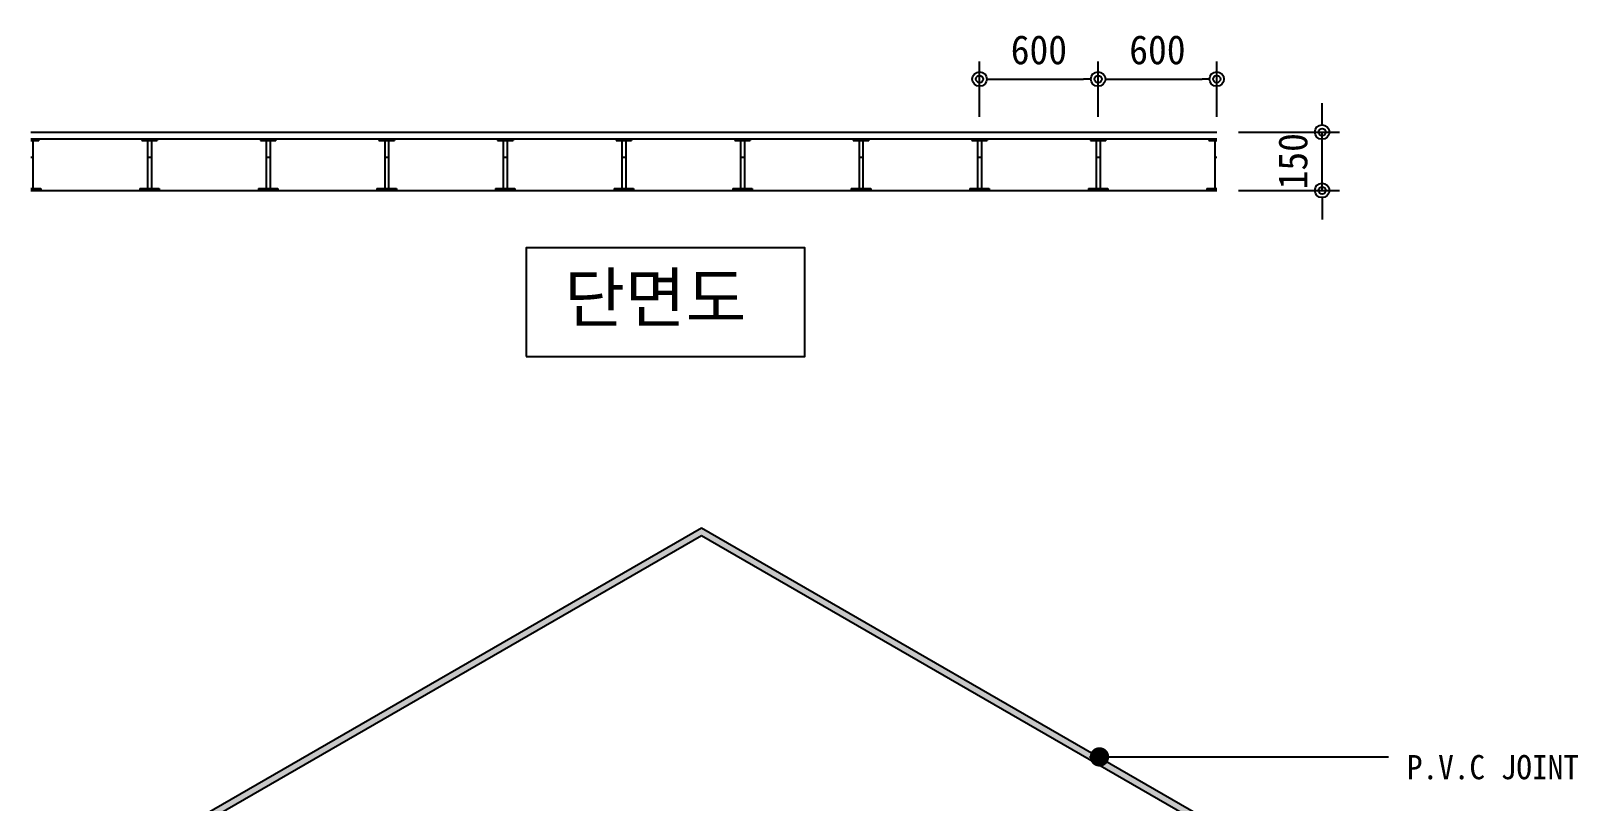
# Model space of a CAD drawing. Header units: millimetres. Extents: x 209 to 75467, y 6568 to 12199.
# Drawn here: x 61627 to 63545, y 10962 to 11917 of the extents above; entities that cross this region are included whole.
import ezdxf

# ---------------------------------------------------------------- set-up
doc = ezdxf.new("R2010")
doc.units = ezdxf.units.MM
doc.header["$MEASUREMENT"] = 0
doc.layers.get('0').update_dxf_attribs({"linetype": 'CONTINUOUS'})
for name, color, linetype in [('DIM', 7, 'CONTINUOUS'), ('DIM1', 7, 'CONTINUOUS'), ('LEADER', 7, 'CONTINUOUS'), ('TEX', 3, 'CONTINUOUS'), ('TEXT', 7, 'CONTINUOUS')]:
    doc.layers.add(name, color=color, linetype=linetype)
doc.styles.add('굴림체', font='굴림체')
doc.styles.add('돋움체', font='')
doc.styles.get('돋움체').set_extended_font_data('DotumChe')
doc.dimstyles.new('pjssd', dxfattribs={"dimscale": 10, "dimtxt": 2.5, "dimasz": 1, "dimexe": 1.2, "dimexo": 1.5, "dimgap": 1, "dimtad": 1, "dimdec": 0, "dimdsep": 46, "dimlunit": 6, "dimtxsty": '굴림체', "dimblk": 'ORIGIN2', "dimcen": -1, "dimdle": 2, "dimclrd": 7, "dimclre": 7, "dimclrt": 3, "dimadec": 0, "dimazin": 0, "dimtfac": 1, "dimtdec": 0, "dimtix": 1, "dimtmove": 2, "dimatfit": 0, "dimldrblk": 'DIMDOT', "dimfxl": 1.2, "dimtolj": 1, "dimtzin": 0, "dimarcsym": 0})

# ---------------------------------------------------------------- blocks, each defined once
blk = doc.blocks.new('_Origin2')
at = {"color": 0, "linetype": 'ByBlock', "lineweight": -2}
blk.add_line((-0.5, 0), (-1, 0), dxfattribs=at)
for radius in [0.5, 0.25]:
    blk.add_circle((0, 0), radius, dxfattribs=at)
blk = doc.blocks.new('*D242')
at = {"layer": 'DIM', "color": 7, "lineweight": -2, "transparency": 16777216}
for p, q in [((62803, 11810.2), (62803, 11878.7)), ((62949.9, 11810.2), (62949.9, 11878.7)), ((62821, 11857.1), (62931.9, 11857.1))]:
    blk.add_line(p, q, dxfattribs=at)
at = {"layer": 'DIM', "color": 7, "lineweight": -2, "transparency": 16777216, "xscale": 18, "yscale": 18, "zscale": 18, "rotation": 180}
blk.add_blockref('_Origin2', (62803, 11857.1), dxfattribs=at)
at = {"layer": 'DIM', "color": 7, "lineweight": -2, "transparency": 16777216, "xscale": 18, "yscale": 18, "zscale": 18}
blk.add_blockref('_Origin2', (62949.9, 11857.1), dxfattribs=at)
at = {"layer": 'DIM', "color": 3, "transparency": 16777216, "insert": (62876.5, 11893.2), "char_height": 36, "attachment_point": 5, "style": '돋움체'}
blk.add_mtext('\\A1;600', dxfattribs=at)
blk = doc.blocks.new('DIMDOT')
at = {"linetype": 'Continuous'}
blk.add_line((-2, 0), (2, 0), dxfattribs=at)
for radius in [0.5, 0.25]:
    blk.add_circle((0, 0), radius, dxfattribs=at)
blk = doc.blocks.new('*D243')
at = {"layer": 'DIM', "color": 7, "lineweight": -2, "transparency": 16777216}
for p, q in [((62949.9, 11810.2), (62949.9, 11878.7)), ((63096.9, 11810.2), (63096.9, 11878.7)), ((62967.9, 11857.1), (63078.9, 11857.1))]:
    blk.add_line(p, q, dxfattribs=at)
at = {"layer": 'DIM', "color": 7, "lineweight": -2, "transparency": 16777216, "xscale": 18, "yscale": 18, "zscale": 18, "rotation": 180}
blk.add_blockref('_Origin2', (62949.9, 11857.1), dxfattribs=at)
at = {"layer": 'DIM', "color": 7, "lineweight": -2, "transparency": 16777216, "xscale": 18, "yscale": 18, "zscale": 18}
blk.add_blockref('_Origin2', (63096.9, 11857.1), dxfattribs=at)
at = {"layer": 'DIM', "color": 3, "transparency": 16777216, "insert": (63023.4, 11893.2), "char_height": 36, "attachment_point": 5, "style": '돋움체'}
blk.add_mtext('\\A1;600', dxfattribs=at)
blk = doc.blocks.new('*D257')
at = {"layer": 'DIM', "color": 7, "lineweight": -2, "transparency": 16777216}
for p, q in [((63227.5, 11809.4), (63227.5, 11827.4)), ((63123.9, 11791.4), (63249.1, 11791.4)), ((63227.5, 11719.1), (63227.5, 11791.4)), ((63123.9, 11719.1), (63249.1, 11719.1)), ((63227.5, 11701.1), (63227.5, 11683.1))]:
    blk.add_line(p, q, dxfattribs=at)
at = {"layer": 'DIM', "color": 7, "lineweight": -2, "transparency": 16777216, "xscale": 18, "yscale": 18, "zscale": 18}
for p, rotation in [((63227.5, 11791.4), 270), ((63227.5, 11719.1), 90)]:
    blk.add_blockref('_Origin2', p, dxfattribs=dict(at, rotation=rotation))
at = {"layer": 'DIM', "color": 3, "transparency": 16777216, "insert": (63191.5, 11755.2), "char_height": 36, "attachment_point": 5, "rotation": 90, "style": '돋움체'}
blk.add_mtext('\\A1;150', dxfattribs=at)

msp = doc.modelspace()

# ---------------------------------------------------------------- linework, layer by layer
for p, q in [((61627.4, 11791.4), (63096.9, 11791.4)), ((61627.4, 11783.2), (63096.9, 11783.2)), ((61627.4, 11780.8), (61637, 11780.8)), ((61629.8, 11780.8), (61629.8, 11721.5)), ((61637, 11783.2), (61637, 11780.8)), ((61764.7, 11783.2), (61764.7, 11780.8)), ((61764.7, 11780.8), (61784, 11780.8)), ((61771.9, 11780.8), (61771.9, 11721.5)), ((61776.8, 11780.8), (61776.8, 11721.5)), ((61784, 11783.2), (61784, 11780.8)), ((61911.7, 11783.2), (61911.7, 11780.8)), ((61911.7, 11780.8), (61930.9, 11780.8)), ((61918.9, 11780.8), (61918.9, 11721.5)), ((61923.7, 11780.8), (61923.7, 11721.5)), ((61930.9, 11783.2), (61930.9, 11780.8)), ((62058.6, 11783.2), (62058.6, 11780.8)), ((62058.6, 11780.8), (62077.9, 11780.8)), ((62065.8, 11780.8), (62065.8, 11721.5)), ((62070.7, 11780.8), (62070.7, 11721.5)), ((62077.9, 11783.2), (62077.9, 11780.8)), ((62205.6, 11783.2), (62205.6, 11780.8)), ((62205.6, 11780.8), (62224.8, 11780.8)), ((62212.8, 11780.8), (62212.8, 11721.5)), ((62217.6, 11780.8), (62217.6, 11721.5)), ((62224.8, 11783.2), (62224.8, 11780.8)), ((62352.5, 11783.2), (62352.5, 11780.8)), ((62352.5, 11780.8), (62371.8, 11780.8)), ((62359.7, 11780.8), (62359.7, 11721.5)), ((62364.6, 11780.8), (62364.6, 11721.5)), ((62371.8, 11783.2), (62371.8, 11780.8)), ((62499.5, 11783.2), (62499.5, 11780.8)), ((62499.5, 11780.8), (62518.7, 11780.8)), ((62506.7, 11780.8), (62506.7, 11721.5)), ((62511.5, 11780.8), (62511.5, 11721.5)), ((62518.7, 11783.2), (62518.7, 11780.8)), ((62646.4, 11783.2), (62646.4, 11780.8)), ((62646.4, 11780.8), (62665.7, 11780.8)), ((62653.6, 11780.8), (62653.6, 11721.5)), ((62658.5, 11780.8), (62658.5, 11721.5)), ((62665.7, 11783.2), (62665.7, 11780.8)), ((62793.4, 11783.2), (62793.4, 11780.8)), ((62793.4, 11780.8), (62812.6, 11780.8)), ((62800.6, 11780.8), (62800.6, 11721.5)), ((62805.4, 11780.8), (62805.4, 11721.5)), ((62812.6, 11783.2), (62812.6, 11780.8)), ((62940.3, 11783.2), (62940.3, 11780.8)), ((62940.3, 11780.8), (62959.6, 11780.8)), ((62947.5, 11780.8), (62947.5, 11721.5)), ((62952.4, 11780.8), (62952.4, 11721.5)), ((62959.6, 11783.2), (62959.6, 11780.8)), ((63087.3, 11783.2), (63087.3, 11780.8)), ((63087.3, 11780.8), (63096.9, 11780.8)), ((63094.5, 11780.8), (63094.5, 11721.5)), ((61627.4, 11760.2), (61629.8, 11760.2)), ((61771.9, 11760.2), (61776.8, 11760.2)), ((61918.9, 11760.2), (61923.7, 11760.2)), ((62065.8, 11760.2), (62070.7, 11760.2)), ((62212.8, 11760.2), (62217.6, 11760.2)), ((62359.7, 11760.2), (62364.6, 11760.2)), ((62506.7, 11760.2), (62511.5, 11760.2)), ((62653.6, 11760.2), (62658.5, 11760.2)), ((62800.6, 11760.2), (62805.4, 11760.2)), ((62947.5, 11760.2), (62952.4, 11760.2)), ((63094.5, 11760.2), (63096.9, 11760.2)), ((61627.4, 11721.5), (61639.5, 11721.5)), ((61627.4, 11719.1), (63096.9, 11719.1)), ((61639.5, 11721.5), (61639.5, 11719.1)), ((61762.3, 11721.5), (61762.3, 11719.1)), ((61762.3, 11721.5), (61786.4, 11721.5)), ((61786.4, 11721.5), (61786.4, 11719.1)), ((61909.3, 11721.5), (61933.3, 11721.5)), ((61909.3, 11721.5), (61909.3, 11719.1)), ((61933.3, 11721.5), (61933.3, 11719.1)), ((62056.2, 11721.5), (62080.3, 11721.5)), ((62056.2, 11721.5), (62056.2, 11719.1)), ((62080.3, 11721.5), (62080.3, 11719.1)), ((62203.2, 11721.5), (62227.2, 11721.5)), ((62203.2, 11721.5), (62203.2, 11719.1)), ((62227.2, 11721.5), (62227.2, 11719.1)), ((62350.1, 11721.5), (62374.2, 11721.5)), ((62350.1, 11721.5), (62350.1, 11719.1)), ((62374.2, 11721.5), (62374.2, 11719.1)), ((62497.1, 11721.5), (62521.1, 11721.5)), ((62497.1, 11721.5), (62497.1, 11719.1)), ((62521.1, 11721.5), (62521.1, 11719.1)), ((62644, 11721.5), (62668.1, 11721.5)), ((62644, 11721.5), (62644, 11719.1)), ((62668.1, 11721.5), (62668.1, 11719.1)), ((62790.9, 11721.5), (62790.9, 11719.1)), ((62790.9, 11721.5), (62815, 11721.5)), ((62815, 11721.5), (62815, 11719.1)), ((62937.9, 11721.5), (62937.9, 11719.1)), ((62937.9, 11721.5), (62962, 11721.5)), ((62962, 11721.5), (62962, 11719.1)), ((63084.8, 11721.5), (63084.8, 11719.1)), ((63084.8, 11721.5), (63096.9, 11721.5))]:
    msp.add_line(p, q)
at = {"color": 8}
for p, q in [((61832.7, 10939.4), (62458.5, 11300.7)), ((62458.5, 11300.7), (63084.4, 10939.4)), ((61849.3, 10939.4), (62458.5, 11291.1)), ((62458.5, 11291.1), (63067.8, 10939.4))]:
    msp.add_line(p, q, dxfattribs=at)
for points in [[(61832.7, 10939.4), (62458.5, 11300.7), (61849.3, 10939.4), (62458.5, 11291.1)], [(62458.5, 11300.7), (63084.4, 10939.4), (62458.5, 11291.1), (63067.8, 10939.4)]]:
    msp.add_solid(points, dxfattribs=at)
at = {"layer": 'DIM', "const_width": 12}
msp.add_lwpolyline([(62945.6, 11016.7, 1), (62957.6, 11016.7, 1)], format="xyb", close=True, dxfattribs=at)
at = {"layer": 'DIM1'}
msp.add_line((63309.8, 11016.3), (62939.4, 11016.3), dxfattribs=at)
at = {"layer": 'LEADER'}
msp.add_lwpolyline([(62241.3, 11513.3), (62586.3, 11513.3), (62586.3, 11647.9), (62241.3, 11647.9)], close=True, dxfattribs=at)

# ---------------------------------------------------------------- texts
at = {"layer": 'TEX', "color": 3, "style": '돋움체'}
msp.add_text('P.V.C JOINT', height=30, dxfattribs=at).set_placement((63332.5, 10989))
at = {"layer": 'TEXT', "color": 3, "style": '돋움체'}
msp.add_text('단면도', height=60, dxfattribs=at).set_placement((62288.2, 11556.1))

# ---------------------------------------------------------------- dimensions: what is measured, and where the dimension line sits
at = {"layer": 'DIM'}
for base, p1, p2, picture, middle in [((62949.9, 11857.1), (62803, 11783.2), (62949.9, 11783.2), '*D242', (62876.5, 11893.2)), ((63096.9, 11857.1), (62949.9, 11783.2), (63096.9, 11783.2), '*D243', (63023.4, 11893.2))]:
    dim = msp.add_linear_dim(base=base, p1=p1, p2=p2, text='600', dimstyle='pjssd', override={"dimscale": 18, "dimtxt": 2, "dimtxsty": '돋움체'}, dxfattribs=at)
    dim.commit()
    dim.dimension.update_dxf_attribs({"geometry": picture, "text_midpoint": middle})
dim = msp.add_linear_dim(base=(63227.5, 11791.4), p1=(63096.9, 11719.1), p2=(63096.9, 11791.4), angle=90, text='150', dimstyle='pjssd', override={"dimscale": 18, "dimtxt": 2, "dimtxsty": '돋움체'}, dxfattribs=at)
dim.commit()
dim.dimension.update_dxf_attribs({"geometry": '*D257', "text_midpoint": (63191.5, 11755.2)})

doc.saveas('drawing.dxf')
